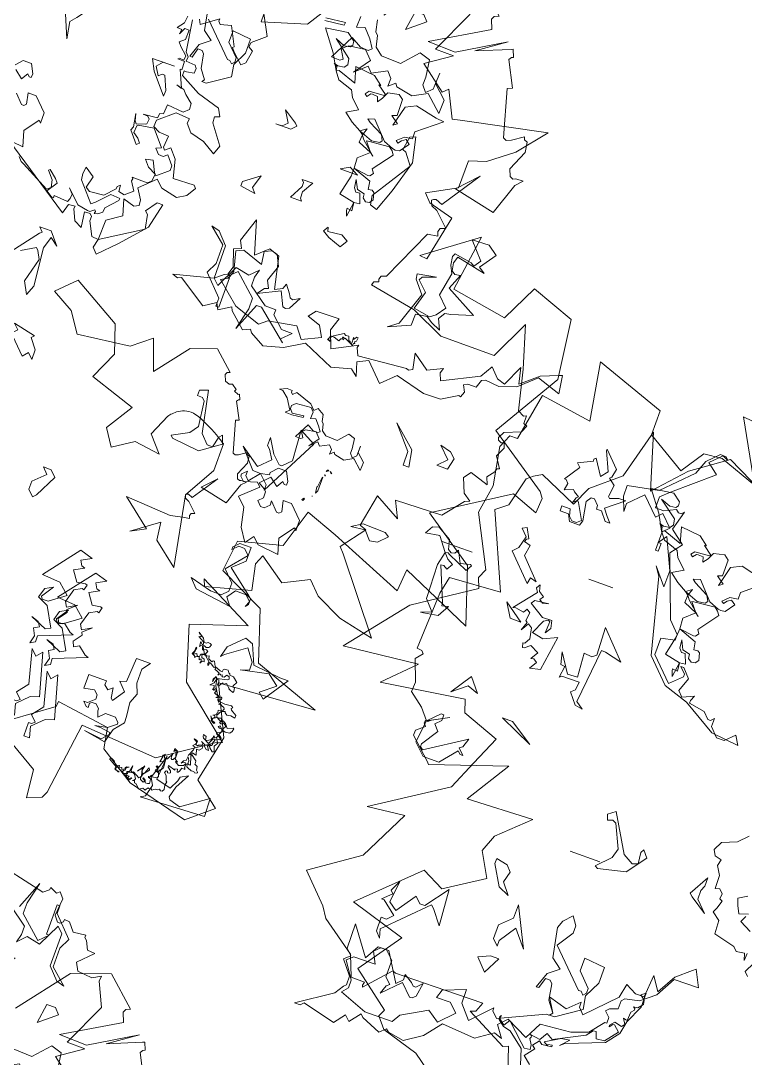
# Model space of a CAD drawing. Header units: metres. Extents: x -71 to 881, y -503 to 661.
# Drawn here: x 108.5 to 113.59, y 186.19 to 193.47 of the extents above; entities that cross this region are included whole.
import ezdxf

# ---------------------------------------------------------------- set-up
doc = ezdxf.new("R2010")
doc.units = ezdxf.units.M
doc.layers.add('ARBRE', color=100, linetype='Continuous', lineweight=13, true_color=0x00ff3f)

# ---------------------------------------------------------------- blocks, each defined once
blk = doc.blocks.new('WMF2', base_point=(0, 0.01))
at = {"color": 251, "lineweight": 0, "true_color": 0x636466}
for points in [[(154.26, -173.69), (175.85, -184.22), (183.13, -179.1), (188.97, -172.64), (192.5, -184.13), (195.26, -173.72), (200.97, -168.92), (202.85, -164.87), (210.8, -168.41), (212.43, -167.44), (213.62, -166.42), (215.13, -160.27), (217.5, -158.38), (210.72, -142.97), (221.5, -142.28), (222.26, -138.6), (222.84, -126.51), (221.75, -126.41), (221.24, -125.83), (222.46, -124.38), (220.76, -119.93), (220.93, -117.85), (217.92, -115.52), (216.01, -113.25), (211.75, -115.52), (215.09, -113.71), (215.69, -113.21), (216.23, -113.25), (216.29, -112.71), (215.78, -112.1), (217.44, -110.7), (217.53, -109.6), (213.13, -105.6), (212.64, -105.02), (197.13, -110.25), (202.88, -101.16), (188.84, -101.73), (195.03, -95.86), (196.4, -92.3), (193.55, -87.25), (201.48, -82.18), (206.17, -84.52), (217.5, -73.62), (205.76, -70.03), (212.07, -61.12), (204.08, -54.99), (204.77, -53.52), (202.84, -51.25), (195.1, -48.95), (190.12, -45.33)], [(89.51, -31.56), (81.64, -37.29), (81.55, -38.39), (70.38, -36.78), (69.61, -32.48), (62.22, -27.79), (49.27, -24.43), (44.16, -28.75), (49.49, -33.04), (47.38, -42.86), (52.22, -53.02), (31.88, -54.47), (45.91, -59.56), (49.4, -70.11), (59.14, -74.81), (58.34, -81.44), (49.36, -83.76), (46.84, -91.88), (40.14, -89.34), (24.4, -82.93), (24.01, -87.6), (8.81, -80.93), (12.69, -92.64), (23.58, -100.08), (8.83, -109.56), (3.27, -107.44), (3.01, -110.61), (3.9, -111.79), (16.57, -120.44), (8.22, -134.47), (9.81, -146.85), (18.98, -150.2), (22.71, -142.59), (34.39, -144.58), (32.65, -156.43), (43.16, -148.65), (41.63, -148.52), (39.67, -158.01), (44.92, -159.4), (46.44, -161.06), (40.43, -164.26), (40.42, -170.12), (36.91, -171.27), (31.95, -175.08), (27.13, -180.99), (44.83, -177.37), (46.41, -176.96), (49.12, -182.48), (50.2, -181.46), (55.69, -185.68), (50.55, -189.17), (54.41, -189.22), (50.23, -198.2), (52.48, -203.12), (52.39, -204.21), (54.12, -203.26), (57.28, -203.53), (58.15, -205.15), (55.25, -208.11), (56.89, -208.24), (57.74, -209.97), (58.25, -210.45), (58.2, -211), (60.88, -210.67), (62.28, -212.43), (63.37, -212.54), (63.42, -211.98), (64, -211.48), (64.56, -211.53), (65.45, -212.71), (65.14, -216.33), (66.13, -217.51), (66.73, -217.02), (68.24, -217.69), (68.28, -217.15), (69.45, -216.26), (77.76, -218.17)], [(165.65, -192.21), (176.34, -193.26), (169.52, -180.97), (177.55, -183.87), (181.35, -183.49), (184.59, -178.67), (192.69, -183.49), (192.69, -188.7), (207.51, -193.95), (205.44, -181.84), (216.23, -183.49), (218.11, -173.58), (219.76, -173.52), (220.92, -170.8), (219.49, -162.84), (220.49, -156.77), (215.08, -146.26), (215.94, -144.26), (215.12, -142.21), (227.2, -134.24), (237.13, -121.84), (221.43, -123.58), (227.53, -117.47), (210.08, -120.09), (209.21, -117.47), (201.41, -114.58), (204.04, -108.47), (206.64, -102.36), (221.47, -92.77), (213.62, -93.64), (218.84, -83.17), (228.67, -76.4), (223.08, -70.7), (221.59, -68.47), (214.46, -63.39), (212.7, -59.01), (209.83, -58.98), (210.04, -58.28), (209.88, -57.88), (205.22, -63.07), (204.55, -62.86), (196.2, -62.98), (185.71, -63.11), (186.56, -61.11), (187.58, -60.7), (178.92, -56.25), (177.9, -56.66), (174.32, -45.95)], [(96.74, -32.59), (81.64, -23.67), (81.04, -17.76), (78.09, -18.94), (77.45, -20.28), (75.41, -35.48), (59.11, -34.32), (48.77, -41.31), (47.36, -41.88), (58.37, -50.92), (61.87, -62.25), (50.47, -66), (62.16, -71.92), (61.59, -70.48), (52.23, -72.98), (53.36, -78.3), (52.54, -80.39), (46.99, -76.49), (41.75, -79.1), (39.13, -76.49), (33.51, -73.76), (26.05, -72.12), (37.25, -86.3), (38.33, -87.51), (34.61, -92.45), (35.99, -92.94), (34.69, -99.75), (29.28, -96.73), (30.97, -100.19), (21.09, -100.49), (17.67, -104.7), (16.66, -105.12), (18.28, -106.23), (19.48, -109.18), (18.41, -110.67), (14.49, -109.41), (15.1, -110.95), (13.93, -112.47), (13.73, -113.15), (13.23, -113.37), (14.72, -115.61), (13.76, -117.64), (14.16, -118.66), (14.68, -118.45), (15.39, -118.76), (15.6, -119.27), (14.94, -120.61), (11.56, -121.96), (10.97, -123.39), (11.67, -123.68), (11.74, -125.32), (12.27, -125.11), (13.58, -125.77), (15.6, -134.05), (18.21, -142.77), (22.11, -134.68), (33.61, -134.71), (40.51, -137.9), (50.45, -139.73), (50.16, -140.44), (49.24, -140.81), (49.44, -141.32), (49.15, -142.04), (48.13, -142.44), (43.19, -153.31), (41.06, -153.59), (41.43, -154.51), (41.13, -155.22), (40.11, -155.63), (43.05, -158.46), (44.35, -159.02), (44.76, -160.04), (44.45, -160.3), (43.92, -160.51), (42.49, -159.91), (37.1, -168.03), (40.97, -163.9), (32.15, -161.95), (29.82, -168.64), (28.52, -170), (30.14, -169.93), (30.65, -169.72), (31.37, -170.03), (31.94, -171.46), (30.17, -175.61), (30.45, -177.74), (31.15, -178.04), (31.35, -178.56), (33.6, -177.07), (34.61, -176.66), (35.32, -176.96), (38.04, -186.65), (37.02, -187.05), (39.7, -192.27), (39.35, -192.88), (38.94, -193.04), (39.56, -194.57), (39.97, -194.4), (46.81, -191.62), (41.05, -195.63), (50.47, -189.97), (56.38, -190.15), (44.99, -196.88), (45.76, -198.84), (45.47, -199.54), (44.55, -199.92), (50.64, -205.39), (58.51, -202.62), (66.66, -192.17)], [(70.16, -201.76), (80.62, -185.19), (89.7, -182.43), (90.01, -206.45)], [(57.77, -28.84), (58.63, -30.3), (56.93, -35.37), (57.37, -30.33), (54.22, -29.5), (53.25, -31.47), (53.04, -32.3), (51.55, -33.16), (53.17, -30.11), (53.78, -27.79), (53.47, -27.25), (51.12, -26.63), (45.81, -30.31), (45.66, -26.44), (59.37, -25.77), (58.42, -26.33), (57.77, -28.84), (57.77, -28.84)], [(57.77, -59.77), (57.34, -59.74), (56.99, -59.99), (56.55, -59.99), (56.22, -59.81), (56.35, -59.33), (56.48, -59.08), (57.01, -58.91), (57.45, -59.12), (57.71, -59.07), (57.42, -58.35), (56.8, -58.47), (56.47, -58.28), (56.73, -57.56), (56.31, -57.33), (55.87, -57.53), (55.75, -56.92), (54.93, -56.6), (54.8, -56.85), (54.47, -56.9), (54, -55.88), (52.71, -55.43), (52.29, -55.4), (52.19, -55.8), (52.04, -56.06), (51.25, -56.07), (50.96, -55.61), (50.83, -55.62), (50.67, -55.53), (50.58, -55.28), (49.76, -55.18), (48.77, -54.33), (49.22, -53.47), (49.17, -53.21), (48.84, -53.17), (48.7, -52.42), (48.83, -52.17), (49.57, -52.45), (49.82, -52.58), (49.78, -52.67), (50.67, -53.46), (51.2, -53.08), (51.37, -53.18), (51.41, -53.31), (52.03, -52.33), (52.28, -52.54), (52.29, -52.9), (52.25, -52.99), (52.13, -53.02), (52.29, -53.33), (52.38, -53.6), (52.8, -53.6), (52.54, -52.26), (51.6, -50.66), (51.34, -50.52), (51.27, -50.28), (50.74, -50.44), (50.57, -50.33), (50.48, -50.06), (50.84, -49.82), (50.98, -49.78), (50.89, -49.52), (49.55, -49.37), (48.16, -49.5), (47.78, -49.18), (48, -48.98), (47.85, -48.67), (46.68, -47.94), (46.65, -47.37), (47.56, -47.53), (48.39, -47.43), (48.9, -47.71), (48.98, -47.97), (49.76, -47.72), (50.3, -46.68), (50.19, -46.3), (49.75, -46.27), (49.22, -46.45), (49.02, -45.79), (48.86, -45.72), (48.68, -46.06), (48.07, -45.73), (47.44, -44.86), (46.32, -45.35), (46.14, -45.25), (46.23, -44.64), (46.6, -44.17), (47.56, -44.03), (48.1, -44.22), (48.58, -43.15), (48.01, -42.73), (47.85, -42.43), (48.07, -42.2), (48.76, -42.13), (48.17, -41.4), (48.71, -40.58), (48.32, -39.48), (48.7, -39.37), (49.37, -39.95), (49.47, -40.2), (49.63, -40.29), (49.94, -40.13), (49.49, -39.35), (50.01, -39.4), (50.51, -39.88), (50.54, -40.02), (50.86, -39.85), (50.83, -39.28), (51.31, -38.78), (51.84, -38.83), (51.55, -37.7), (51.59, -37.62), (52.39, -37.81), (52.44, -37.5), (51.18, -36.52), (51.08, -36.13), (51.12, -35.83), (50.51, -35.51), (50.45, -34.8), (50.07, -34.49), (50.03, -34.34), (50.2, -34.23), (50.61, -34.11), (50.82, -34.33), (51.37, -34.3), (52.2, -34.62), (52.47, -34.77), (52.63, -35.28), (52.87, -35.21), (52.86, -34.42), (52.76, -34.37), (52.7, -34.11), (53.34, -34.14), (53.62, -33.41), (53.77, -33.15), (53.9, -33.1), (53.97, -33.15), (54.13, -33.69), (54.66, -33.51), (54.57, -33.25), (56.09, -33.72), (56.03, -33.37), (55.31, -32.87), (55.2, -32.49), (55.39, -32.36), (55.77, -32.24), (55.88, -32.62), (56.15, -32.56), (56.36, -32.12), (55.85, -31.63), (55.46, -30.55), (55.3, -30.46), (55.43, -29.76), (55.24, -28.88), (55.5, -28.39), (55.87, -28.34), (56.16, -28.62), (56.42, -28.33), (56.99, -28.28), (57.65, -27.88), (57.72, -28.12), (58.03, -28.17), (58.25, -27.98), (58.41, -28.05), (58.73, -27.66), (58.86, -27.41), (59.43, -27.6), (60.1, -27.17), (61.07, -28.04), (61.37, -28.09), (61.58, -28.52), (61.97, -28.4), (61.62, -28.65), (61.49, -28.9), (62.03, -29.74), (62.37, -29.92), (63.43, -29.61), (63.34, -29.34), (63.61, -29.26), (63.52, -29), (62.86, -28.99), (63.01, -28.72), (62.94, -28.47), (62.26, -28.88), (62.57, -28.28), (62.89, -28.34), (63.48, -28.85), (64.34, -29.1), (64.6, -29.45), (65.11, -29.53), (65.65, -29.92), (65.93, -29.83), (66.02, -29.66), (65.89, -29.26), (65.11, -29.09), (65.26, -29.04), (66.15, -29.41), (66.02, -29.89), (67.84, -30.97), (67.51, -31.22), (66.81, -30.85), (66.26, -30.24), (65.89, -30.14), (65.56, -30.31), (65.43, -30.34), (65.4, -29.99), (64.88, -30.15), (64.76, -29.76), (64.15, -30.11), (64.22, -30.34), (64, -30.58), (63.48, -30.72), (64.02, -30.36), (64.06, -29.83), (64.32, -29.76), (64.47, -29.5), (64.37, -29.25), (64.12, -29.12), (63.68, -29.31), (63.59, -29.47), (63.68, -29.74), (63.15, -29.91), (62.91, -31.2), (62.89, -30.2), (62.83, -30.07), (62.59, -29.93), (62.37, -30.14), (60.91, -29.37), (60.7, -29.58), (60.56, -29.85), (60.92, -31.25), (60.95, -31.35), (61.49, -30.77), (61.62, -30.52), (60.95, -31.58), (60.73, -31.77), (60.58, -32.05), (60.79, -31.06), (60.63, -30.55), (60.45, -30.45), (60.1, -30.71), (59.75, -31.73), (59.62, -31.98), (59.42, -31.56), (60.41, -30.31), (60.57, -29.63), (60.56, -29.41), (60.48, -29.15), (59.78, -28.78), (59.61, -29.12), (59.81, -29.35), (60.09, -29.48), (59.99, -29.66), (59.52, -29.31), (59.36, -28.78), (58.88, -28.85), (58.48, -28.96), (58.53, -29.53), (58.63, -29.93), (59.11, -30.07), (59.2, -30.34), (58.98, -30.11), (58.66, -30.69), (58.5, -30.4), (57.42, -30.59), (57.23, -30.94), (57.5, -31.63), (57.97, -31.77), (58.34, -31.96), (58.03, -32.11), (58.06, -32.48), (58.09, -32.59), (58.37, -32.72), (58.26, -32.91), (58, -32.77), (57.77, -31.77), (57.68, -31.73), (57.33, -32.4), (57.28, -32.27), (56.9, -32.97), (56.98, -34.3), (57.97, -33.85), (57.74, -35.15), (57.85, -35.31), (57.61, -35.42), (57.47, -35.67), (57.52, -35.37), (57.39, -34.96), (57.14, -34.83), (56.74, -34.96), (56.01, -36.34), (56.16, -35.64), (56.04, -35.25), (55.87, -35.15), (55.61, -35.22), (55.28, -35.83), (55.72, -37.28), (56, -36.77), (56.07, -37.45), (55.3, -37.06), (55.27, -35.48), (54.61, -35.03), (54.96, -35), (55.02, -34.9), (54.16, -34.45), (53.24, -34.74), (53.05, -35.07), (52.92, -35.12), (53.11, -35.44), (53.43, -35.41), (53.84, -35.06), (53.53, -35.66), (53.04, -35.95), (52.98, -36.7), (52.93, -36.78), (52.55, -36.04), (52.54, -35.47), (52.19, -35.28), (51.91, -35.35), (52.44, -37.08), (52.39, -37.16), (52.45, -37.28), (52.71, -37.43), (52.87, -37.29), (53.01, -37.03), (52.38, -38.45), (52.36, -39.1), (52.67, -39.15), (52.85, -39.25), (52.39, -39.66), (52.26, -39.92), (52.49, -40.27), (53.02, -40.55), (52.98, -40.64), (52.41, -40.45), (52.16, -40.32), (52.31, -39.62), (51.9, -39.53), (51.76, -39.57), (51.81, -39.69), (51.02, -39.94), (51.02, -40.16), (51.11, -40.42), (51.46, -40.59), (50.47, -40.19), (49.85, -40.29), (49.72, -40.33), (49.57, -40.61), (49.49, -40.55), (49.46, -40.43), (49.28, -40.54), (49.15, -40.81), (49.22, -41.05), (48.9, -41.88), (48.95, -42.01), (49.46, -41.85), (49.82, -40.94), (49.95, -40.7), (51.24, -41.37), (51.43, -41.67), (51.53, -42.07), (50.86, -41.92), (50.77, -41.24), (50.48, -41.18), (49.74, -41.56), (49.46, -42.27), (49.5, -42.42), (49.41, -42.59), (49.24, -42.27), (48.89, -42.32), (48.63, -42.83), (49.09, -43.19), (49.12, -43.32), (49.21, -43.37), (48.38, -43.7), (48.25, -43.95), (48.36, -44.36), (48.89, -44.41), (49.31, -44.64), (48.96, -44.87), (48.46, -44.41), (48.27, -44.32), (47.88, -45.08), (47.97, -45.33), (48.55, -45.65), (48.68, -45.4), (48.96, -45.31), (49.3, -45.49), (49.06, -45.7), (50.1, -46.26), (50.9, -45.79), (50.93, -45.72), (50.82, -45.31), (50.42, -45.22), (50.17, -45.09), (50.28, -44.9), (51.03, -45.31), (51.03, -45.54), (51.44, -46.19), (51.18, -45.85), (51.02, -45.76), (50.63, -46.1), (50.58, -46.17), (50.67, -46.44), (50.83, -46.52), (51.09, -46.45), (50.35, -46.83), (50.42, -47.09), (50.26, -47.21), (50.42, -47.72), (49.49, -48.01), (49.31, -48.35), (49.49, -48.67), (50.03, -48.84), (50.3, -48.99), (50.77, -48.92), (50.44, -48.95), (51.22, -49.71), (51.11, -49.74), (51.31, -50.19), (51.71, -50.04), (51.65, -50.13), (51.4, -50.23), (51.47, -50.48), (52.03, -50.67), (52.29, -50.82), (52.12, -51.17), (52.29, -51.69), (52.54, -51.59), (52.57, -51.17), (52.63, -51.43), (52.9, -51.36), (52.76, -51.82), (52.87, -52.23), (53.49, -52.1), (53.75, -52.03), (53.04, -52.74), (52.85, -53.52), (52.92, -53.78), (53.01, -53.82), (53.28, -53.74), (53.5, -52.87), (53.5, -53.31), (53.09, -54.09), (52.87, -53.87), (52.85, -53.74), (50.74, -54.16), (50.47, -54.45), (50.6, -54.86), (51.14, -55.04), (51.55, -54.48), (51.91, -54.45), (52.09, -54.54), (52.03, -54.61), (52.09, -54.76), (52.39, -54.6), (52.42, -54.73), (52.51, -54.77), (52.77, -54.69), (52.92, -54.44), (52.77, -54.92), (53.44, -55.27), (53.59, -55.23), (53.84, -55.36), (53.75, -55.52), (53.79, -55.66), (54.35, -55.63), (54.31, -55.72), (54.95, -56.16), (55.21, -56.29), (55.34, -56.28), (55.36, -55.82), (55.49, -55.58), (55.61, -55.96), (55.42, -56.31), (56.6, -57.37), (57.04, -57.37), (57.3, -57.31), (57.27, -56.95), (57.18, -56.7), (56.58, -56.58), (56.42, -56.07), (56.77, -56.03), (57.04, -55.74), (57.17, -55.49), (57.04, -55.96), (57.15, -56.34), (57.42, -56.28), (57.5, -56.1), (57.66, -56.41), (57.75, -56.66), (58.41, -56.45), (58.45, -56.16), (58.7, -56.5), (59.31, -56.82), (58.99, -57.43), (58.98, -58.29), (58.79, -58.19), (59.04, -56.9), (58.99, -56.77), (58.39, -57.11), (58.15, -56.74), (57.97, -56.66), (57.71, -56.74), (57.66, -57.05), (57.53, -57.31), (56.88, -57.52), (57.28, -58.16), (57.46, -58.26), (57.59, -58.22), (57.82, -59.01), (58.22, -58.91), (58.37, -58.64), (58.47, -59.68), (57.96, -59.2), (57.81, -59.24), (57.85, -59.58), (57.93, -59.84), (59.21, -60.53), (58.92, -60.47), (58.77, -60.73), (58.88, -60.98), (59.17, -61.05), (59.42, -61.39), (58.22, -60.54), (57.77, -59.77), (57.77, -59.77)], [(85.82, -32.33), (85.2, -32.33), (84.59, -32.83), (85.82, -34.04), (83.99, -36.36), (85.82, -43.43), (84.59, -42.2), (83.5, -43.43), (81.06, -34.64), (82.88, -34.04), (85.2, -31.73), (84.59, -29.42), (85.82, -29.42), (85.82, -32.33), (85.82, -32.33)], [(90.23, -35.66), (89.63, -35.66), (89.02, -36.14), (90.23, -37.37), (88.4, -39.67), (90.23, -46.74), (89.02, -45.52), (87.92, -46.74), (85.48, -37.97), (87.31, -37.37), (89.63, -35.05), (89.02, -32.72), (90.23, -32.72), (90.23, -35.66), (90.23, -35.66)], [(70.82, -34.21), (69.59, -35.56), (69.59, -35.99), (71.7, -36.34), (72.94, -36.34), (70.38, -36.78), (68.72, -38.1), (68.72, -38.45), (69.59, -39.32), (71.7, -39.32), (72.94, -38.1), (73.38, -39.32), (73.38, -39.76), (74.16, -40.55), (75.04, -40.55), (75.48, -40.2), (75.48, -39.32), (75.92, -39.32), (76.72, -40.2), (75.92, -40.2), (74.6, -41.44), (74.6, -42.32), (75.48, -43.11), (77.6, -42.67), (77.6, -45.66), (73.81, -45.66), (73.81, -44.79), (72.94, -44), (72.05, -44.79), (71.7, -42.67), (71.26, -42.32), (69.59, -44.79), (71.26, -46.54), (69.94, -46.89), (69.59, -52), (66.59, -52), (67.83, -50.32), (67.83, -47.34), (67.04, -45.22), (67.83, -43.11), (67.48, -40.2), (67.48, -38.89), (69.16, -36.78), (69.94, -33.86), (74.6, -34.65), (70.82, -34.21), (70.82, -34.21)], [(82.59, -63.67), (82.02, -62.61), (81.29, -62.4), (83.29, -61.31), (81.8, -59.17), (80.03, -59.45), (79.63, -59.31), (79.98, -58.16), (80.39, -58.29), (81.86, -57.49), (82.69, -54.71), (82.12, -53.66), (80.09, -54.82), (81.89, -53.24), (81.61, -52.7), (82.93, -50.96), (82.44, -49.93), (81.38, -50.49), (79.67, -49.09), (78.94, -48.87), (85.72, -46.19), (85.64, -44.92), (86.71, -44.35), (86.21, -45.98), (87.01, -47.47), (85.95, -48.04), (86.55, -49.02), (88.1, -49.47), (84.71, -48.03), (83.64, -48.6), (85.9, -52.66), (88.14, -53.77), (87.55, -55.72), (85.96, -56.58), (87.61, -54.06), (87.34, -53.53), (86.07, -53.59), (82.77, -55.98), (85.1, -58.01), (88.93, -58.28), (83.26, -65.56), (80.58, -64.76), (82.59, -63.67), (82.59, -63.67)], [(87.01, -67), (86.45, -65.93), (85.72, -65.71), (87.73, -64.61), (86.24, -62.48), (84.47, -62.76), (84.07, -62.63), (84.4, -61.49), (84.81, -61.62), (86.3, -60.82), (87.13, -58.03), (86.56, -56.98), (84.52, -58.13), (86.33, -56.54), (86.04, -56.01), (87.37, -54.28), (86.87, -53.24), (85.82, -53.82), (84.11, -52.42), (83.35, -52.19), (90.12, -49.5), (90.07, -48.23), (91.12, -47.66), (90.64, -49.3), (91.42, -50.77), (90.37, -51.37), (90.96, -52.33), (92.52, -52.8), (89.13, -51.34), (88.07, -51.91), (90.31, -55.97), (92.58, -57.08), (91.99, -59.05), (90.39, -59.91), (92.05, -57.37), (91.75, -56.85), (90.49, -56.9), (87.19, -59.31), (89.51, -61.33), (93.35, -61.59), (87.7, -68.89), (85.01, -68.09), (87.01, -67), (87.01, -67)], [(220.57, -50.22), (221.79, -50.2), (214.78, -54.92), (213.59, -56.76), (213.1, -57.26), (213.13, -59.1), (215.47, -61.97), (214.27, -63.08), (215.5, -64.29), (215.56, -69.52), (211.34, -63.72), (209.67, -66.67), (207.37, -66.7), (203.77, -60.91), (202.56, -62.13), (202.58, -63.23), (200.85, -62.15), (200.24, -61.55), (199.64, -61.56), (198.56, -62.79), (199.01, -59.87), (199.61, -59.26), (200.21, -59.24), (202.55, -61.52), (206.05, -57.94), (205.47, -59.78), (204.85, -60.28), (206.1, -61.48), (206.14, -65.01), (207.85, -66.7), (209.07, -66.69), (210.27, -65.56), (209.03, -63.15), (213.66, -63.1), (214.86, -61.99), (212.51, -58.47), (212.49, -56.77), (213.57, -55.55), (207.7, -53.3), (201.85, -53.37), (200.78, -55.09), (195.57, -58.07), (193.11, -56.39), (190.24, -59.36), (192.08, -61.04), (195, -61.01), (194.41, -62.83), (189.81, -64.59), (189.77, -61.68), (187.3, -58.79), (183.33, -62.96), (183.33, -62.37), (182.1, -61.15), (172.77, -65.4), (172.29, -65.4), (171.68, -66.02), (173.43, -68.94), (169.39, -67.77), (166.98, -70.11), (166.96, -69.01), (165.85, -67.81), (160.08, -73.71), (159.5, -76.65), (157.18, -75.46), (155.35, -75.48), (154.92, -80.22), (153.06, -77.33), (150.8, -81.38), (147.91, -83.85), (147.29, -84.34), (145.55, -80.94), (150.8, -80.88), (153.05, -76.72), (155.95, -74.38), (158.86, -73.73), (159.47, -73.11), (159.44, -71.4), (161.14, -70.78), (161.73, -70.16), (160.64, -69.08), (160.62, -67.87), (161.11, -67.86), (163.5, -64.91), (166.9, -63.65), (173.36, -63.08), (175.14, -59.53), (179.8, -61.8), (181.48, -60.07), (179.75, -57.65), (181.46, -58.23), (184.95, -55.88), (192.02, -56.41), (194.9, -52.85), (198.42, -50.48), (201.82, -51.06), (202.43, -51.55), (203.66, -50.42), (207.69, -52.09), (208.3, -52.68), (210.1, -50.35), (211.21, -51.44), (213, -49.09), (219.97, -50.84), (220.57, -50.22), (220.57, -50.22)], [(40.86, -56.38), (43.16, -58.19), (49.01, -56.98), (47.19, -57.59), (47.19, -59.3), (49.01, -61.74), (53.04, -58.82), (53.65, -58.19), (53.04, -60.53), (50.1, -63.43), (48.41, -62.83), (46.7, -58.82), (40.86, -58.19), (39.03, -58.19), (42.55, -52.98), (43.78, -54.06), (40.86, -56.38), (40.86, -56.38)], [(156.89, -69.51), (157.43, -66.75), (159.56, -64.03), (167.3, -61.05), (168.14, -60.32), (166.54, -62.02), (168.32, -61.8), (171.36, -59.94), (170.42, -59.42), (170.47, -59.72), (169.59, -59.84), (169.56, -59.52), (171.59, -59.29), (172.31, -59.83), (173.34, -58.5), (172.64, -57.96), (174.22, -55.94), (172.57, -54.64)], [(174.29, -53.87), (175.3, -57.08), (178.61, -59.71), (180.18, -60.09), (181.49, -61.11), (181.56, -61.74), (181.3, -62.07), (181.53, -61.43), (180.22, -60.39), (179.42, -61.68), (175.68, -58.22), (174.72, -57.4), (173.53, -57.53), (173.65, -58.47), (174.34, -59.58), (174.13, -59.93), (174.18, -60.23), (174.45, -60.45), (172.34, -60.13), (171.33, -61.75), (169.98, -60.98), (163.78, -64.16), (162.73, -65.48), (162.11, -65.55), (161.63, -64.1), (159.84, -64.31), (157.76, -66.95), (159.09, -68.05), (159.4, -68.02), (159.94, -67.33), (159.98, -67.64), (159.15, -68.6), (157.6, -68.22), (157.12, -68.85), (157.81, -69.96), (157.22, -69.78), (156.92, -69.81), (156.81, -71.58), (156.27, -72.27), (156.3, -72.59), (156.65, -72.85), (155.79, -72.95), (154.94, -73.93), (155.05, -74.81), (156.1, -75.62), (155.22, -76.3), (155.18, -73.27), (156.89, -69.51), (156.89, -69.51)], [(171.68, -66.02), (173.31, -68.24), (173.88, -71.59), (174.47, -72.18), (175.5, -72.18), (176.09, -69.97), (176.66, -69.97), (175.5, -73.22), (173.31, -74.97), (175.5, -76.59), (176.66, -82.74), (176.09, -84.36), (174.47, -86.09), (173.31, -84.36), (173.31, -82.74), (175.5, -79.36), (168.32, -72.18), (167.74, -72.18), (167.15, -71.59), (166.58, -72.18), (166.58, -73.22), (169.36, -76), (169.36, -78.78), (164.96, -78.33), (164.96, -74.97), (166.58, -71.59), (166.11, -68.82), (171.09, -65.45), (172.15, -65.45), (171.68, -66.02), (171.68, -66.02)], [(64.7, -71.27), (60.09, -70.06), (57.77, -70.06), (56.55, -71.27), (56.55, -72.98), (58.86, -75.3), (55.34, -79.44), (56.55, -80.53), (57.77, -80.53), (58.86, -79.44), (58.86, -80.05), (57.77, -81.14), (55.34, -81.14), (55.34, -78.22), (57.77, -75.92), (52.42, -71.77), (51.91, -71.27), (51.91, -70.06), (52.42, -69.46), (51.91, -70.67), (53.02, -71.77), (55.34, -71.77), (56.55, -70.06), (55.34, -68.37), (63.01, -69.46), (64.7, -71.27), (64.7, -71.27)], [(187.57, -69.19), (189.89, -71.62), (187.57, -72.72), (185.74, -72.72), (187.57, -69.19), (187.57, -69.19)], [(211.1, -72.56), (210.01, -72.56), (208.8, -73.77), (211.73, -76.09), (212.35, -76.09), (210.51, -77.8), (211.1, -78.4), (210.01, -80.71), (210.51, -76.09), (208.8, -74.88), (205.88, -79.01), (204.66, -77.8), (203.56, -77.8), (200.04, -82.55), (199.42, -74.88), (201.73, -77.8), (202.34, -78.4), (210.51, -70.25), (210.01, -68.43), (211.1, -69.64), (211.1, -72.56), (211.1, -72.56)], [(68.73, -71.99), (73.89, -76.06), (74.34, -79.76), (79.68, -75.87), (76.6, -77.49), (82.66, -82.33), (73, -81.67), (70.51, -82.25), (69.1, -82.43), (69.35, -83.04), (69.14, -83.51), (68.47, -83.79), (70.41, -85.67), (71.27, -86.04), (71.55, -86.71), (71.33, -86.9), (71, -87.03), (70.05, -86.62), (66.45, -92.02), (69.04, -89.28), (63.17, -87.99), (61.62, -92.45), (60.75, -93.34), (61.84, -93.29), (62.18, -93.16), (62.64, -93.37), (63.02, -94.3), (61.86, -97.06), (62.03, -98.49), (62.51, -98.7), (62.64, -99.03), (64.13, -98.04), (64.8, -97.78), (65.29, -97.98), (67.08, -104.41), (66.4, -104.68), (68.19, -108.14), (67.94, -108.55), (67.68, -108.66), (68.1, -109.68), (68.37, -109.56), (69.29, -109.9), (69.08, -110.38), (70.18, -111.12), (70.78, -110.87), (71.7, -111.21), (72.22, -112.5), (72.02, -112.99), (71.4, -113.23), (75.46, -116.88), (80.69, -115.04), (86.12, -108.09), (88.43, -114.47), (92.34, -111.31), (103.35, -109.97), (106.1, -114.07), (110.61, -116.64), (106.84, -120.37), (96.77, -114.54), (94.84, -108.74), (97.41, -102.93), (91.6, -101), (87.74, -99.72), (91.28, -94.1), (89.03, -90.71), (84.85, -93.45), (79.38, -92.64), (82.27, -96.02), (80.34, -100.54), (80.31, -100.55), (80.25, -100.64), (80.17, -100.76), (80.05, -100.9), (79.89, -101.09), (79.68, -101.28), (79.47, -101.5), (79.2, -101.73), (78.93, -101.95), (78.6, -102.17), (78.25, -102.36), (77.89, -102.55), (77.49, -102.7), (77.07, -102.81), (76.62, -102.9), (76.15, -102.93), (75.62, -102.89), (75.04, -102.76), (74.41, -102.57), (73.74, -102.32), (73.05, -102.03), (72.35, -101.7), (71.67, -101.35), (70.98, -101), (70.34, -100.64), (69.73, -100.29), (69.19, -99.97), (68.7, -99.67), (68.31, -99.43), (68.02, -99.24), (67.83, -99.11), (67.77, -99.08), (67.77, -93.28), (71.55, -86.71), (68.73, -71.99), (68.73, -71.99)], [(97.72, -81.01), (100.04, -76.4), (100.64, -75.79), (101.87, -77), (101.87, -78.71), (99.41, -81.01), (100.64, -82.24), (98.93, -82.24), (97.72, -81.01), (97.72, -81.01)], [(184.65, -79.77), (186.95, -76.25), (186.95, -75.04), (188.18, -76.25), (188.18, -79.17), (185.74, -81.48), (185.74, -84.42), (181.72, -76.25), (184.65, -79.77), (184.65, -79.77)], [(89.73, -184.22), (87.53, -180.05), (90.18, -177.78), (90.31, -176.8), (89.34, -176.22), (89.8, -173.49), (90.58, -172.83), (92.72, -174.77), (93.38, -175.55), (93.1, -175.8), (95.08, -179.67), (97.34, -179.08), (97.82, -179.64), (97.78, -180.15), (101.14, -177.68), (101.63, -178.7)], [(102.92, -178.07), (101.94, -171.52), (101.24, -170.69), (101.31, -169.75), (99.34, -169.6), (98.87, -169.05), (98.94, -168.01), (100.49, -167.68), (101, -167.72), (101.03, -166.73), (96.75, -164.41), (91.89, -162.99), (91.03, -161.43), (92.05, -161.03), (91.94, -159.79), (89, -155.76), (89.67, -153.85), (92.49, -155.57), (95.44, -156.33), (96.81, -157.94), (96.68, -158.92), (99.66, -159.16), (102.89, -156.4), (103, -154.96), (101.56, -154.29), (99.54, -154.17), (99.73, -151.7), (99.31, -151.21), (98.26, -152.1), (96.65, -150.2), (95.72, -146.4), (91.23, -146.56), (90.77, -146.01), (91.89, -144.08), (93.76, -142.97), (97.21, -143.77), (98.75, -145.15), (101.81, -142.17), (100.48, -140.04), (100.32, -138.84), (101.34, -138.36), (103.76, -139.06), (102.79, -135.77), (105.69, -133.77), (105.82, -129.54), (107.25, -129.65), (108.74, -132.52), (108.73, -133.49), (109.15, -133.99), (110.39, -133.89), (109.93, -130.65), (111.62, -131.51), (112.63, -133.81), (112.58, -134.33), (113.9, -134.17), (114.51, -132.19), (129.81, -142.39)], [(146.33, -113.43), (148.12, -111.55), (151.13, -110.32), (152.08, -108.49), (151.44, -107.36), (150.04, -107.03), (150.34, -105.65), (149.29, -103.85), (149.18, -101.08), (148.29, -101.35), (147.47, -100.54), (147.61, -99.46), (147.03, -99.16), (147.51, -97.44), (147.99, -96.52), (146.26, -95.22), (146.17, -92.39), (141.64, -91.28), (140.84, -90.46), (139.13, -90.72), (138.69, -89.34), (138.63, -90.88)], [(136.66, -89.45), (137.77, -87.31), (136.97, -86.47)], [(139.55, -95.29), (142.04, -96.56), (141.41, -97.82)], [(141.07, -98.46), (142.94, -97.86), (143.7, -99.41), (144.2, -100.81), (142.43, -101.88)], [(126.7, -139.98), (125.97, -139.17), (125.32, -138.84), (119.23, -135.58), (118.45, -136.25), (118.79, -137.79), (120.16, -139.39), (119.88, -139.63), (118.23, -138.25), (117.58, -137.48), (118.99, -135.3), (117.81, -134.49), (117.3, -134.44), (117.31, -134.91), (114.32, -134.66), (114, -135.42), (113.97, -136.41), (114.88, -137.47), (112.09, -134.75), (109.9, -134.31), (109.39, -134.27), (108.55, -134.98), (108.32, -134.71), (108.41, -134.24), (107.65, -134.4), (106.82, -135.1), (106.74, -136.05), (104.54, -138.4), (104.55, -138.87), (106.51, -139.03), (108.95, -136.47), (109.72, -135.82), (113.14, -139.82), (113.34, -141.07), (113.17, -142.56), (111.11, -141.15), (111.72, -138.72), (110.83, -138.12), (107.79, -138.4), (105.92, -140.47), (105.88, -141), (105.33, -141.47), (105.18, -140.15), (103.95, -139.86), (102.35, -141.23), (103.5, -143.03), (103.41, -143.5), (103.65, -143.77), (100.39, -143.77), (99.59, -144.43), (99.47, -145.98), (101.18, -146.84), (102.3, -148.17), (100.78, -148.52), (99.7, -146.26), (99.24, -145.7), (96.84, -147.73), (96.81, -148.71), (98.38, -150.55), (99.16, -149.88), (100.2, -149.96), (101.09, -151.02), (100.03, -151.47), (102.77, -154.68), (106.07, -154.17), (106.29, -153.98), (106.42, -152.45), (105.24, -151.63), (104.58, -150.84), (105.14, -150.36), (107.17, -152.77), (106.84, -153.51), (107.36, -156.24), (106.96, -154.77), (106.52, -154.26), (104.73, -154.84), (104.51, -155.03), (104.42, -156.07), (104.84, -156.57), (105.88, -156.64), (102.86, -156.92), (102.73, -157.89), (102.04, -158.1), (101.88, -160.07), (98.36, -159.78), (97.31, -160.68), (97.47, -161.98), (99.06, -163.31), (99.78, -164.14), (101.47, -164.52), (100.3, -164.17), (101.94, -167.79), (101.51, -167.75), (101.59, -169.52), (103.08, -169.59), (102.8, -169.82), (101.82, -169.79), (101.75, -170.73), (103.34, -172.15), (104, -172.92), (102.95, -173.82), (102.84, -175.84), (103.82, -175.87), (104.45, -174.47), (104.32, -175.45), (105.36, -175.53), (104.26, -176.94), (104.08, -178.42)], [(18.5, -90.74), (17.84, -93.61), (20.02, -96.45), (22.98, -96.02), (22.05, -97.63), (20.72, -98), (17.93, -96.37), (17.41, -94.37), (16.65, -93.94), (15.97, -94.11), (15.49, -94.96), (14.21, -92.52), (12.21, -93.06), (11.86, -92.86), (12.6, -91.6), (16.89, -93.51), (17.23, -93.72), (17.84, -93.61), (16.91, -92.52), (15.64, -91.79), (16.37, -90.52), (17.22, -91.02), (17.83, -90.91), (14.87, -83.79), (14.78, -83.17), (13.49, -83.45), (14.87, -81.07), (17.86, -80.56), (18.47, -80.47), (16.28, -81.33), (18.28, -83.52), (18.5, -90.74), (18.5, -90.74)], [(55.55, -83.45), (56.85, -81.67), (58.61, -84.37), (59.53, -88.36), (61.31, -90.12), (57.78, -93.28), (58.61, -94.11), (61.31, -93.28), (62.23, -94.11), (62.23, -94.58), (61.31, -95.5), (61.31, -94.58), (60.48, -93.73), (58.61, -95.97), (56.85, -96.33), (56.85, -96.8), (55.55, -98.2), (53.79, -98.2), (52.87, -96.33), (52.87, -95.5), (53.33, -95.5), (53.79, -95.97), (54.63, -94.58), (56.39, -95.97), (58.23, -94.11), (56.85, -93.28), (56.39, -92.81), (56.39, -91.51), (57.31, -90.59), (56.39, -89.66), (55.55, -89.66), (54.63, -90.59), (54.63, -91.51), (52.87, -89.66), (52.41, -89.66), (51.93, -90.12), (52.41, -92.34), (50.63, -92.34), (47.94, -89.66), (47.94, -87.42), (48.41, -87.89), (50.63, -84.84), (49.71, -81.67), (54.16, -82.15), (55.55, -83.45), (55.55, -83.45)], [(193.06, -90.68), (193.06, -91.77), (190.63, -91.29), (189.54, -90.08), (190.15, -87.76), (188.32, -85.45), (190.63, -86.53), (193.06, -90.68), (193.06, -90.68)], [(30.71, -93.26), (29.79, -92.67), (31.51, -90.88), (33.12, -90.61), (34.74, -92.37), (37.69, -92.07), (35.5, -93.43), (30.71, -93.26), (30.71, -93.26)], [(48.48, -94.16), (48.71, -93.73), (48.96, -93.86), (48.64, -94.24), (48.48, -94.16), (48.48, -94.16)], [(58.61, -95.97), (60.32, -95.97), (63.86, -99.98), (59.71, -97.06), (57.39, -99.38), (58.61, -101.21), (59.21, -101.81), (59.21, -103.52), (57.39, -100.59), (55.69, -98.89), (55.08, -98.89), (53.39, -100.59), (53.87, -107.05), (50.45, -105.22), (56.79, -93.05), (56.79, -94.14), (58.61, -95.97), (58.61, -95.97)], [(12.72, -95.5), (19.16, -95.5), (12.72, -95.5), (12.72, -95.5)], [(46.51, -96.62), (46.65, -96.16), (46.74, -95.97), (46.95, -97.29), (46.8, -97.34), (46.58, -99.41), (46.49, -99.57), (46.51, -96.62), (46.51, -96.62)], [(47.28, -95.16), (47.15, -95.21), (47.28, -95.16), (47.28, -95.16)], [(78.38, -97.12), (74.97, -98.96), (73.76, -100.65), (74.37, -105.9), (74.97, -106.51), (76.08, -106.51), (76.08, -107.72), (74.37, -108.33), (72.54, -99.56), (70.84, -97.73), (69.62, -97.73), (69.14, -100.05), (68.53, -100.65), (67.9, -98.96), (72.05, -96.02), (77.9, -96.64), (78.38, -97.12), (78.38, -97.12)], [(151.83, -99.7), (151.83, -97.88), (149.53, -95.56), (153.05, -97.88), (153.66, -98.49), (151.35, -102.62), (151.35, -100.8), (151.83, -99.7), (151.83, -99.7)], [(173.74, -97.12), (171.08, -99.94), (170.47, -101.94), (172.73, -106.71), (173.49, -107.11), (174.53, -106.76), (174.92, -107.91), (173.5, -109.02), (168.96, -101.3), (166.77, -100.11), (165.62, -100.49), (165.9, -102.84), (165.52, -103.6), (164.39, -102.19), (167.39, -98.11), (173.12, -96.81), (173.74, -97.12), (173.74, -97.12)], [(173.09, -98.24), (179.55, -98.24), (173.09, -98.24), (173.09, -98.24)], [(45.08, -100.81), (45.46, -101.12), (45.03, -100.9), (45.08, -100.81), (45.08, -100.81)], [(45.94, -101.27), (45.76, -101.16), (46.23, -100.87), (46.06, -101.21), (45.94, -101.27), (45.94, -101.27)], [(46.06, -100), (46.17, -99.95), (46.26, -100.23), (46.22, -100.08), (46.06, -100), (46.06, -100)], [(41.84, -105.25), (43.62, -104.29), (45.73, -104.74), (46.01, -105.12), (46.77, -104.41), (46.73, -105.44), (47.43, -106.2), (49.22, -105.25), (49.85, -105.94), (51.28, -104.6), (49.82, -106.67), (50.87, -107.74), (52.95, -107.44), (53.69, -106.82), (53.01, -105.71), (53.39, -105.43), (54.48, -105.47), (52.9, -108.54), (51.53, -107.75), (50.51, -107.72), (50.13, -108.07), (50.82, -109.11), (51.79, -110.25), (52.85, -109.93), (52.79, -111.31), (53.49, -112.07), (56.63, -111.82), (57.39, -111.12), (57.42, -110.48), (56.72, -109.72), (54.29, -109.98), (54.31, -109.62), (56.73, -109.36), (58.12, -109.4), (57.43, -110.12), (58.73, -112.28), (60.09, -113.37), (60.82, -113.4), (59.39, -114.07), (58.29, -114.03), (58.31, -113.66), (57.96, -113.28), (57.27, -113.98), (53.82, -112.76), (52.77, -111.68), (52.09, -112.38), (50.71, -111.59), (50.41, -110.19), (50.06, -109.81), (49.75, -108.42), (48.76, -107.65), (46.27, -107.55), (44.45, -109.59), (43.06, -109.17), (42.78, -107.03), (42.83, -106.03), (42.2, -105.27), (41.44, -105.97), (41.35, -108.07), (41.41, -106.7), (39.72, -105.17), (39.79, -103.4), (41.84, -105.25), (41.84, -105.25)], [(111.88, -106.14), (110.25, -104.06), (110.25, -101.98), (111.34, -103.08), (112.32, -101.98), (115.5, -105.17), (116.06, -105.17), (117.15, -104.06), (116.61, -104.06), (116.61, -101.98), (117.15, -101.98), (117.15, -105.71), (115.5, -106.14), (114.95, -106.7), (116.06, -107.79), (111.34, -106.7), (111.88, -106.14), (111.88, -106.14)], [(41.84, -105.25), (41.63, -105.03), (41.84, -105.25), (41.84, -105.25)], [(31.94, -110.31), (36.07, -115.05), (31.32, -110.9), (30.71, -107.38), (31.94, -107.38), (31.94, -110.31), (31.94, -110.31)], [(216.62, -108.51), (216.01, -113.25), (213.7, -115.58), (213.1, -115.58), (213.1, -114.35), (214.19, -113.25), (213.1, -112.03), (215.41, -108.51), (215.41, -107.9), (214.8, -107.41), (206.64, -112.66), (207.25, -110.82), (207.86, -110.33), (206.64, -109.11), (207.25, -109.11), (207.86, -109.72), (210.77, -106.2), (214.19, -106.2), (216.62, -108.51), (216.62, -108.51)], [(23.77, -111.52), (26.08, -113.84), (23.77, -113.24), (22.56, -112.13), (23.16, -109.69), (25.47, -109.69), (23.77, -111.52), (23.77, -111.52)], [(115.75, -121.61), (116.64, -123.29), (117.08, -123.72), (119.97, -122.05)], [(121.74, -121.17), (117.52, -126.7), (117.08, -127.05), (117.87, -127.93), (115.4, -127.93), (113.63, -125.83), (113.28, -125.39), (114.96, -126.7), (115.75, -124.16), (114.96, -116.16), (115.75, -114.04), (117.08, -116.51), (115.75, -121.61), (115.75, -121.61)], [(194.63, -115.87), (201.7, -119.08), (199.51, -119.1), (194.63, -115.87), (194.63, -115.87)], [(88.02, -127.64), (89.18, -128.05), (81.01, -130.16), (79.28, -131.51), (78.66, -131.81), (78.08, -133.54), (79.32, -137.06), (77.83, -137.7), (78.59, -139.25), (76.91, -144.21), (74.85, -137.35), (72.31, -139.57), (70.12, -138.82), (68.65, -132.15), (67.1, -132.91), (66.75, -133.95), (65.48, -132.37), (65.1, -131.6), (64.53, -131.41), (63.1, -132.21), (64.5, -129.59), (65.26, -129.22), (65.84, -129.4), (67.29, -132.34), (71.77, -130.12), (70.62, -131.65), (69.87, -131.93), (70.65, -133.46), (69.51, -136.82), (70.57, -138.98), (71.73, -139.36), (73.23, -138.72), (72.87, -136.03), (77.25, -137.51), (78.75, -136.87), (77.7, -132.76), (78.24, -131.16), (79.66, -130.35), (74.87, -126.28), (69.33, -124.41), (67.74, -125.68), (61.86, -126.76), (60.09, -124.38), (56.38, -126.21), (57.56, -128.41), (60.34, -129.35), (59.17, -130.88), (54.25, -131.01), (55.18, -128.25), (53.81, -124.69), (48.67, -127.32), (48.87, -126.75), (48.11, -125.21), (37.91, -126.12), (37.44, -125.97), (36.67, -126.35), (37.35, -129.67), (33.92, -127.23), (30.88, -128.65), (31.23, -127.59), (30.59, -126.09), (23.17, -129.77), (21.67, -132.34), (19.86, -130.44), (18.12, -129.86), (16.15, -134.19), (15.36, -130.85), (11.87, -133.9), (8.32, -135.28), (7.59, -135.54), (7.07, -131.77), (12.02, -133.45), (15.55, -130.27), (19.06, -129.03), (22.02, -129.38), (22.79, -129), (23.33, -127.38), (25.15, -127.33), (25.92, -126.95), (25.23, -125.56), (25.63, -124.43), (26.08, -124.57), (29.34, -122.59), (32.94, -122.53), (39.22, -124.13), (42.07, -121.37), (45.72, -125.04), (47.88, -123.97), (47.05, -121.13), (48.46, -122.25), (52.55, -121.18), (59.04, -124.03), (62.95, -121.62), (67.02, -120.56), (70.08, -122.22), (70.5, -122.88), (71.99, -122.24), (75.25, -125.13), (75.62, -125.9), (78.11, -124.29), (78.79, -125.68), (81.26, -124.08), (87.26, -128.05), (88.02, -127.64), (88.02, -127.64)], [(81.01, -137.11), (81.01, -130.16), (79.79, -128.95), (77.48, -133.7), (74.56, -133.08), (72.85, -134.78), (73.33, -133.08), (73.33, -131.26), (69.33, -128.34), (67, -128.34), (67, -127.23), (64.57, -124.92), (62.26, -124.92), (64.09, -123.1), (63.48, -122.5), (69.93, -127.84), (71.03, -127.84), (73.33, -122), (72.24, -126.63), (72.24, -128.95), (76.88, -133.08), (78.71, -131.26), (78.09, -131.26), (78.09, -124.92), (78.71, -124.92), (78.71, -126.63), (82.71, -130.78), (81.61, -133.08), (81.61, -137.11), (85.03, -140.02), (83.32, -139.54), (81.01, -137.11), (81.01, -137.11)], [(208.1, -122), (210.46, -122.83), (213.34, -120.5), (210.43, -124.86), (208.1, -122), (208.1, -122)], [(54.16, -127.33), (52.25, -128.51), (51.85, -128.21), (51.22, -128.34), (51.11, -128.15), (50.9, -127.48), (50.6, -127.43), (50.52, -127.17), (50.44, -127.11), (50.17, -127.21), (50.23, -128.35), (50.16, -128.51), (50.16, -128.08), (50.07, -128.03), (49.62, -128.66), (49.33, -128.62), (49.38, -127.89), (49.74, -127.62), (49.57, -127.32), (49.82, -127.23), (49.84, -126.81), (51.76, -127.71), (51.74, -127.58), (52.22, -127.74), (52.33, -127.68), (51.98, -127.29), (52.17, -127.38), (52.57, -127.26), (52.83, -126.75), (53.96, -127.11), (54.74, -127.1), (54.8, -126.57), (54.93, -126.53), (54.96, -126.46), (54.93, -126.32), (54.74, -126.22), (54.51, -126.31), (54.41, -126.05), (55.06, -126.28), (54.16, -127.33), (54.16, -127.33)], [(105.82, -129.54), (97.54, -134.76), (98.14, -137.7), (98.75, -138.3), (97.05, -140.62), (95.83, -140.62), (97.05, -135.38), (101.69, -130.15), (105.21, -126.6), (106.3, -127.7), (105.82, -129.54), (105.82, -129.54)], [(190.5, -128.76), (189.64, -129.45), (189.46, -131.17), (193.19, -131.13), (193.65, -130.73), (193.32, -133.22), (194.17, -133.3), (194.78, -135.8), (192.24, -131.89), (190.15, -132.02), (190.49, -137.07), (188.78, -136.9), (187.93, -137.58), (188.18, -143.5), (182.86, -137.92), (186.5, -138.74), (187.36, -138.82), (188.57, -127.35), (187.03, -126.24), (188.66, -126.48), (190.5, -128.76), (190.5, -128.76)], [(167.53, -134.78), (172.77, -136.49), (177.52, -141.23), (181.55, -156.93), (182.76, -158.76), (179.84, -155.24), (179.84, -158.76), (182.76, -165.09), (183.97, -163.4), (183.36, -163.4), (183.36, -161.69), (183.97, -161.69), (183.97, -165.71), (182.76, -166.93), (185.07, -169.24), (186.28, -168.03), (189.83, -171.55), (192.73, -168.64), (192.73, -166.93), (193.83, -169.85), (193.83, -172.16), (187.38, -173.37), (181.55, -179.23), (180.45, -182.15), (178.13, -184.47), (176.91, -184.47), (176.31, -183.86), (177.52, -184.47), (179.84, -182.15), (177.52, -180.32), (185.07, -173.85), (186.89, -172.16), (186.89, -169.85), (185.07, -169.85), (182.76, -170.95), (182.15, -170.45), (181.55, -170.45), (181.05, -170.95), (182.15, -166.93), (179.21, -164.61), (181.05, -162.17), (176.31, -149.38), (174, -147.07), (174, -145.86), (176.91, -145.25), (176.91, -141.71), (172.29, -137.1), (169.85, -139.41), (169.85, -140.01), (171.07, -141.23), (170.45, -141.23), (168.76, -139.41), (169.85, -136.49), (168.76, -135.38), (166.44, -136.49), (166.93, -135.38), (166.93, -134.78), (163.52, -134.17), (162.29, -132.95), (161.69, -132.95), (161.08, -133.55), (161.08, -131.86), (159.38, -130.03), (157.67, -130.03), (155.85, -131.86), (154.74, -130.03), (160.6, -130.65), (167.53, -134.78), (167.53, -134.78)], [(198.96, -132.02), (199.76, -132.54), (200.36, -132.4), (199.38, -133.95), (201.26, -134.85), (202.39, -133.98), (202.72, -133.9), (202.93, -134.84), (202.59, -134.91), (201.88, -136.06), (202.37, -138.31), (203.19, -138.84), (204.17, -137.22), (203.51, -139.04), (203.93, -139.29), (203.69, -141.03), (204.43, -141.55), (204.96, -140.74), (206.69, -141.04), (207.29, -140.91), (203.63, -145.45), (204.17, -146.3), (203.66, -147.12), (203.34, -145.79), (202.2, -145.06), (202.72, -144.26), (201.92, -143.8), (200.66, -144.08), (203.6, -143.77), (204.12, -142.96), (200.96, -141), (198.96, -141.1), (198.59, -139.51), (199.36, -138.28), (199.2, -140.69), (199.61, -140.96), (200.47, -140.41), (201.83, -137.47), (199.42, -136.95), (196.65, -138.27), (197.74, -130.97), (199.93, -130.47), (198.96, -132.02), (198.96, -132.02)], [(28.56, -153.92), (30.94, -150.53), (29.67, -149.64), (35.82, -150.93), (36.23, -149.61), (35.92, -147.95), (35.22, -147.45), (34.02, -147.66), (35.31, -144.47), (28.78, -140.9), (33.22, -139.51), (34.42, -139.31), (35.29, -137.92), (34.3, -135.76), (36.32, -136.63), (37.59, -137.52), (39.98, -137.11), (40.07, -134.73), (44.54, -132.73), (42.46, -134.33), (40.08, -141.29), (42.26, -143.89), (42.45, -144.97), (38.49, -145.64), (41.28, -144.68), (41.66, -143.99), (39.59, -141.99), (40.67, -138.22), (37.1, -137.61), (35.99, -138.41), (34.61, -140.39), (36.71, -142.49), (35.82, -147.35), (36.59, -148.94), (36.91, -150.74), (36.53, -151.43), (32.84, -150.83), (32.14, -150.33), (31.15, -151.75), (34.23, -155.28), (30.66, -155.41), (28.56, -153.92), (28.56, -153.92)], [(172.09, -138.69), (172.45, -139.76), (172.53, -140.18), (171.42, -140.08), (171.62, -141.79), (170.39, -141.96), (171.14, -144.02), (171.94, -143.9), (172.54, -144.66), (172.74, -146.37), (171.85, -144.55), (170.26, -144.14), (170.19, -143.29), (169.43, -142.72), (168.61, -142.9), (168.09, -143.61), (168.48, -145.07), (168.92, -145.41), (169.79, -145.28), (170.04, -146.94), (173.91, -148.36), (170.8, -147.91), (170.41, -148.01), (169.9, -148.71), (170.41, -149.48), (167.33, -153.6), (167.88, -154.33), (168.63, -154.89), (173.09, -154.46), (173.45, -154.42), (171.93, -152.49), (171.21, -151.97), (174.13, -154.55), (174.64, -155.32), (175.4, -155.88), (172.47, -154.78), (170.8, -155.02), (170.42, -155.53), (171.04, -156.68), (174.04, -158.22), (174.74, -158.74), (173.33, -159.18), (169.98, -155.59), (167.94, -154.77), (167.31, -154.68), (166.44, -154.8), (165.01, -156.7), (165.95, -157.41), (166.73, -156.9), (167.3, -156.16), (167.79, -156.52), (166.47, -157.79), (164.8, -158.03), (164.79, -159.51), (159.94, -163.43)], [(161.71, -163.57), (166.28, -164.6), (168.39, -163.57), (169.49, -159.28), (168.67, -159.85), (170.32, -161.09), (169.36, -161.46), (169.4, -164.84), (170.39, -165.59), (172.66, -165.09), (173.31, -163.69), (174.06, -162.7), (174.38, -163.72), (175.5, -163.78), (175.85, -163.73), (176.42, -162.98), (176.92, -163.36), (176.35, -164.1), (173.23, -164.33), (173.04, -164.58), (174.93, -166.01), (174.5, -166.07), (176.45, -167.55), (180.59, -167.98), (179.68, -164.7), (183.52, -166.03), (184.12, -165.76), (184.28, -166.58), (184.98, -167.12), (184.09, -166.85), (182.78, -167.03), (182.25, -167.74), (182.48, -169.01), (186.32, -171.88), (184.25, -171.11), (183.02, -171.28), (182.66, -171.8), (182.73, -172.63), (184.43, -173.9), (189.08, -173.24), (185.87, -169.02), (184.12, -165.76), (182.95, -164.22), (179.83, -163.17), (179.13, -161.78), (177.11, -159.84), (179.39, -158.51), (177.45, -157.05), (175.4, -155.88), (174.19, -156.77), (174.64, -155.32), (174.73, -153.72), (171.93, -152.49), (174.04, -150.58), (173.91, -148.36), (173.97, -146.62), (174.86, -142.5), (171.62, -141.79), (172.09, -138.69), (172.09, -138.69)], [(208.87, -141.57), (204.74, -138.66), (207.06, -138.66), (208.87, -141.57), (208.87, -141.57)], [(133.8, -157.19), (132.52, -158.58), (130.73, -158.58), (129.81, -156.73), (129.81, -155.89), (130.27, -155.89), (130.73, -156.36), (131.57, -154.97), (133.35, -156.36)], [(131.57, -151.92), (129.81, -150.05), (129.35, -150.05), (128.88, -150.51), (129.35, -152.75), (127.59, -152.75), (124.91, -150.05), (124.91, -147.83), (125.36, -148.29), (127.59, -145.23), (126.66, -142.07), (131.11, -142.53)], [(59.05, -144.81), (61.87, -145.83), (63.32, -146.72), (62.67, -147.76), (62.48, -146.91), (59.55, -147.25), (58.09, -146.36), (59.05, -144.81), (59.05, -144.81)], [(208.96, -155.15), (209.4, -154.92), (209.63, -154.33), (208.3, -153.97), (208.67, -151.63), (204.64, -147.41), (205.96, -147.79), (206.24, -146.5), (211.37, -151.69), (210.33, -152.81), (209.63, -155.34), (210.96, -156.71), (210.11, -157.18), (208.96, -155.15), (208.96, -155.15)], [(82.25, -150.59), (79.04, -152.94), (79.92, -150.11), (79.04, -149.13), (82.25, -149.63), (82.25, -150.59), (82.25, -150.59)], [(59.93, -151.15), (60.32, -152.23), (60.38, -152.67), (59.29, -152.55), (59.49, -154.26), (58.26, -154.43), (58.99, -156.48), (59.78, -156.36), (60.39, -157.12), (60.6, -158.84), (59.69, -157), (58.12, -156.61), (58.04, -155.76), (57.3, -155.21), (56.47, -155.37), (55.94, -156.07), (56.34, -157.53), (56.79, -157.86), (57.66, -157.75), (57.9, -159.41), (61.78, -160.83), (58.66, -160.38), (58.28, -160.48), (57.75, -161.18), (58.26, -161.95), (55.2, -166.06), (55.75, -166.8), (56.5, -167.36), (60.96, -166.95), (61.31, -166.89), (59.77, -164.96), (59.07, -164.44), (62, -167.02), (62.51, -167.79), (63.26, -168.35), (60.34, -167.25), (58.66, -167.5), (58.28, -168), (58.89, -169.15), (61.9, -170.7), (62.6, -171.21), (61.18, -171.65), (57.84, -168.06), (55.81, -167.24), (55.17, -167.15), (54.29, -167.27), (52.87, -169.18), (53.82, -169.88), (54.6, -169.37), (55.15, -168.63), (55.66, -169.01), (54.32, -170.26), (52.66, -170.5), (52.66, -171.97), (47.81, -175.9), (49.56, -176.04), (54.15, -177.07), (56.26, -176.06), (57.34, -171.75), (56.54, -172.31), (58.19, -173.55), (57.21, -173.91), (57.26, -177.31), (58.26, -178.06), (60.53, -177.56), (61.17, -176.18), (61.91, -175.17), (62.25, -176.19), (63.37, -176.26), (63.72, -176.21), (64.28, -175.46), (64.78, -175.83), (64.22, -176.58), (61.08, -176.8), (60.89, -177.07), (62.8, -178.48), (62.37, -178.54), (64.31, -180), (68.46, -180.44), (67.52, -177.18), (71.39, -178.5), (71.97, -178.23), (72.13, -179.07), (72.84, -179.59), (71.95, -179.32), (70.65, -179.51), (70.12, -180.21), (70.34, -181.46), (74.19, -184.37), (72.12, -183.59), (70.89, -183.77), (70.51, -184.27), (70.59, -185.1), (72.3, -186.38), (76.95, -185.71), (73.74, -181.48), (71.97, -178.23), (70.82, -176.69), (67.68, -175.65), (66.98, -174.25), (64.97, -172.31), (67.26, -170.98), (65.32, -169.52), (63.26, -168.35), (62.04, -169.25), (62.51, -167.79), (62.6, -166.17), (59.77, -164.96), (61.9, -163.05), (61.78, -160.83), (61.83, -159.09), (62.73, -154.97), (59.49, -154.26), (59.93, -151.15), (59.93, -151.15)], [(70.48, -153.72), (70.48, -154.59), (70.98, -155.09), (68.65, -155.09), (70, -152.75), (70, -151.4), (69.61, -150.88), (71.95, -150.88), (70.48, -153.72), (70.48, -153.72)], [(189.52, -151.57), (194.75, -151.57), (189.52, -151.57), (189.52, -151.57)], [(56.45, -156.83), (51.18, -165.09), (52.99, -167.49), (53.79, -167.78), (53.24, -170.6), (52.14, -171.11), (51.01, -165.85), (52.98, -159.15), (54.67, -154.45), (56.12, -154.97), (56.45, -156.83), (56.45, -156.83)], [(62.6, -160.74), (60.66, -159.76), (64.44, -159.76), (62.6, -160.74), (62.6, -160.74)], [(105.63, -167.93), (106.73, -166.71), (105.63, -165.01), (105.03, -165.6), (104.42, -165.6), (103.21, -162.7), (103.21, -161.47), (106.73, -165.6), (107.95, -167.93), (103.21, -167.93), (105.63, -167.93), (105.63, -167.93)], [(203.13, -162.67), (204.93, -162.67), (204.93, -163.71), (203.13, -163.71), (202.75, -162.29), (202.01, -161.54), (200.96, -161.54), (200.21, -162.29), (202.01, -165.5), (202.37, -165.88), (203.13, -165.12), (202.75, -166.25), (202.37, -166.64), (203.5, -167.31), (203.82, -167.68), (205.6, -166.93), (205.31, -168.42), (205.98, -169.09), (206.34, -169.09), (204.18, -172.31), (204.93, -173.05), (202.01, -174.48), (202.01, -174.86), (201.7, -175.24), (199.54, -172.01), (198.43, -173.43), (200.21, -177.4), (200.21, -177.69), (197, -174.48), (197.38, -172.69), (197.76, -172.31), (196.33, -171.27), (196.63, -168.73), (196.33, -168.42), (194.53, -169.09), (193.04, -169.09), (196.63, -166.25), (195.57, -164.83), (194.53, -163.71), (195.57, -163.71), (197, -165.5), (198.12, -165.5), (198.12, -166.25), (199.17, -167.31), (199.92, -167.31), (200.59, -166.25), (199.92, -162.29), (200.21, -161.25), (202.37, -161.25), (203.13, -162.67), (203.13, -162.67)], [(78.47, -163.95), (77.51, -164.92), (78.97, -167.27), (76.15, -165.41), (75.64, -164.92), (76.63, -163.95), (79.84, -163.95), (78.47, -163.95), (78.47, -163.95)], [(135.09, -169.28), (136.91, -170.51), (138.01, -171.61), (135.68, -169.9), (134.47, -169.9), (133.38, -170.99), (135.68, -173.42), (135.68, -177.45), (134.47, -176.35), (131.54, -177.45), (135.09, -173.91), (132.16, -170.99), (126.32, -172.2), (124, -172.2), (125.23, -170.51), (126.32, -169.28), (125.71, -165.75), (128.13, -171.61), (135.09, -169.28), (135.09, -169.28)], [(96.52, -167.41), (97.97, -169.37), (98.48, -172.36), (98.99, -172.89), (99.94, -172.89), (100.46, -170.92), (100.97, -170.92), (99.94, -173.81), (97.97, -175.37), (99.94, -176.82), (100.97, -182.31)], [(99.94, -179.3), (93.53, -172.89), (93, -172.89), (92.49, -172.36), (91.96, -172.89), (91.96, -173.81), (94.45, -176.31), (94.45, -178.79), (90.5, -178.38), (90.5, -175.37), (91.96, -172.36), (91.54, -169.88), (96, -166.89), (96.93, -166.89), (96.52, -167.41), (96.52, -167.41)], [(52.76, -180.21), (55.75, -178.63), (59.24, -179.37), (59.71, -180), (60.98, -178.83), (60.92, -180.53), (62.07, -181.8), (65.07, -180.21), (66.12, -181.35), (68.53, -179.14), (66.06, -182.57), (67.81, -184.35), (71.26, -183.89), (72.51, -182.83), (71.38, -180.95), (72, -180.48), (73.83, -180.56), (71.19, -185.7), (68.92, -184.4), (67.21, -184.32), (66.57, -184.91), (67.73, -186.66), (69.36, -188.54), (71.08, -188), (71, -190.33)], [(77.57, -187.67), (73.52, -188.11), (73.54, -187.51), (77.6, -187.05)], [(67.56, -190.81), (67.04, -188.46), (66.45, -187.83), (65.94, -185.49), (64.29, -184.21), (60.16, -184.05), (57.09, -187.45), (54.82, -186.75), (54.35, -183.2), (54.41, -181.49), (53.37, -180.24), (52.1, -181.39), (51.95, -184.94), (52.04, -182.63), (49.22, -180.06), (49.34, -177.15), (52.76, -180.21), (52.76, -180.21)], [(59.05, -195.06), (57.96, -193.84), (61.5, -190.92), (60.89, -195.06), (59.05, -195.06), (59.05, -195.06)], [(62.92, -202.64), (62.92, -209.57), (64.13, -210.8), (66.44, -206.05), (69.38, -206.67), (71.07, -204.94), (70.59, -206.67), (70.59, -208.49), (74.6, -211.4)], [(72.89, -211.89), (70.59, -217.73), (71.68, -213.12), (71.68, -210.8), (67.05, -206.67), (65.23, -208.49), (65.83, -208.49), (65.83, -214.81), (65.23, -214.81), (65.23, -213.12), (61.21, -208.97), (62.31, -206.67), (62.31, -202.64), (58.89, -199.71), (60.6, -200.21), (62.92, -202.64), (62.92, -202.64)]]:
    blk.add_lwpolyline(points, dxfattribs=at)

msp = doc.modelspace()

# ---------------------------------------------------------------- block references
at = {"layer": 'ARBRE', "color": 251, "lineweight": 5, "true_color": 0x636466, "xscale": 0.03451886634015593, "yscale": 0.03451886634015593, "zscale": 0.03451886634015593, "rotation": 160.1685466476646}
for p in [(110.9655, 186.4879), (117.0386, 182.3467), (108.3788, 179.5163)]:
    msp.add_blockref('WMF2', p, dxfattribs=at)

doc.saveas('drawing.dxf')
